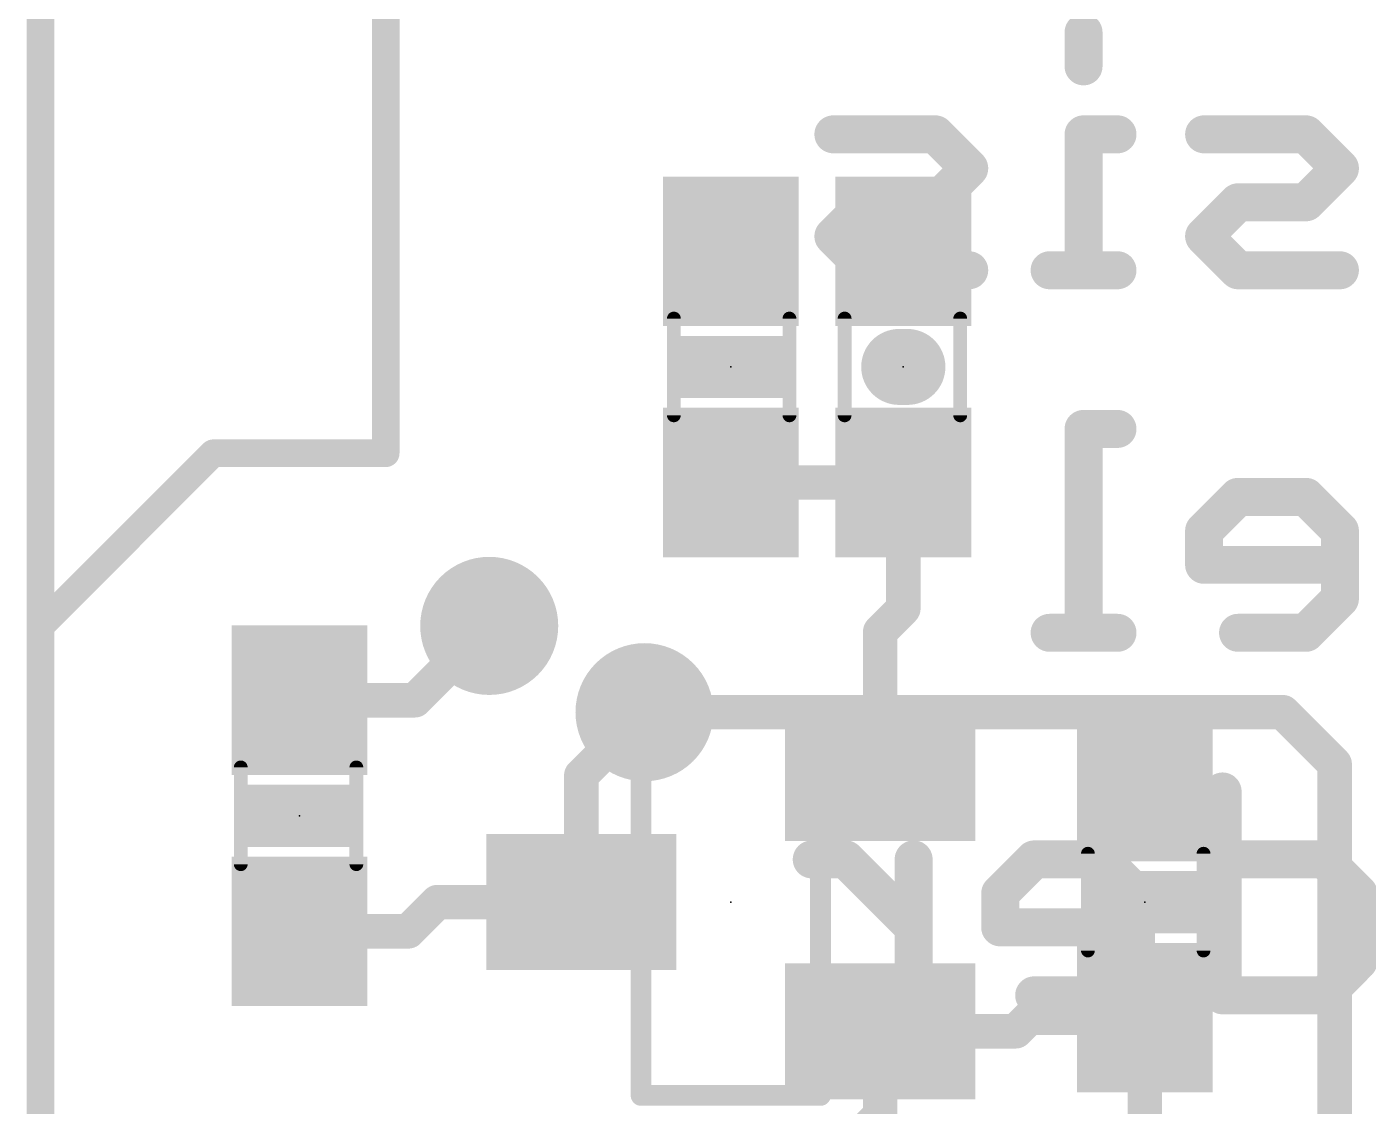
# Model space of a CAD drawing. Extents: x -57.1 to 21.7, y -10.2 to 39.5.
# Drawn here: x -0.1 to 9.77, y 21.87 to 29.81 of the extents above; entities that cross this region are included whole.
import ezdxf

# ---------------------------------------------------------------- set-up
doc = ezdxf.new("R2010")
doc.units = 0
for name, color, linetype in [('1', 12, 'CONTINUOUS'), ('16', 132, 'CONTINUOUS'), ('18', 110, 'CONTINUOUS'), ('20', 53, 'CONTINUOUS'), ('21', 53, 'CONTINUOUS'), ('22', 53, 'CONTINUOUS'), ('23', 53, 'CONTINUOUS'), ('51', 53, 'CONTINUOUS')]:
    doc.layers.add(name, color=color, linetype=linetype)

# ---------------------------------------------------------------- blocks, each defined once
blk = doc.blocks.new('RECT')
blk.add_solid([(-0.5, -0.5), (0.5, -0.5), (-0.5, 0.5), (0.5, 0.5)])
blk = doc.blocks.new('ROUNDV')
at = {"const_width": 0.5}
blk.add_lwpolyline([(0, -0.25, 1), (0, 0.25, 1), (0, -0.25)], format="xyb", dxfattribs=at)

msp = doc.modelspace()

# ---------------------------------------------------------------- linework, layer by layer
at = {"layer": '1'}
for points, const_width in [([(0, 0), (0, 39.37)], 0.2032), ([(5.08, 26.455), (6.35, 26.455)], 0.254), ([(6.35, 26.455), (6.35, 25.527)], 0.254), ([(6.2865, 25.4635), (6.223, 25.4)], 0.254), ([(6.35, 25.527), (6.2865, 25.4635)], 0.254), ([(2.755, 24.853), (3.302, 25.4)], 0.254), ([(6.18, 25.357), (6.223, 25.4)], 0.254), ([(6.18, 24.318), (6.18, 25.357)], 0.254), ([(1.905, 24.853), (2.755, 24.853)], 0.254), ([(3.98, 24.3), (4.445, 24.765)], 0.254), ([(3.98, 23.368), (3.98, 24.3)], 0.254), ([(2.706, 23.153), (2.921, 23.368)], 0.254), ([(2.921, 23.368), (3.98, 23.368)], 0.254), ([(1.905, 23.153), (2.706, 23.153)], 0.254), ([(7.178, 22.418), (7.278, 22.518)], 0.254), ([(8.128, 22.518), (7.278, 22.518)], 0.254), ([(8.128, 20.662), (8.128, 22.518)], 0.254), ([(6.18, 22.418), (7.178, 22.418)], 0.254), ([(6.18, 22.418), (6.18, 21.801)], 0.254), ([(6.18, 21.801), (6.096, 21.717)], 0.254)]:
    msp.add_lwpolyline(points, dxfattribs=dict(at, const_width=const_width))
at = {"layer": '1', "const_width": 0.127}
for points in [[(5.08, 26.5185, 1), (5.08, 26.3915)], [(6.4135, 26.455, 1), (6.2865, 26.455)], [(6.35, 26.3915, 1), (6.35, 26.5185)], [(6.3314, 25.4186, 1), (6.2416, 25.5084)], [(6.2865, 25.527, 1), (6.4135, 25.527)], [(6.3949, 25.4821, 1), (6.3051, 25.5719)], [(3.3469, 25.3551, 1), (3.2571, 25.4449)], [(6.2435, 25.357, 1), (6.1165, 25.357)], [(6.1781, 25.4449, 1), (6.2679, 25.3551)], [(6.2679, 25.3551, 1), (6.1781, 25.4449)], [(6.2416, 25.5084, 1), (6.3314, 25.4186)], [(6.1351, 25.4019, 1), (6.2249, 25.3121)], [(1.905, 24.9165, 1), (1.905, 24.7895)], [(2.755, 24.7895, 1), (2.755, 24.9165)], [(2.7101, 24.8979, 1), (2.7999, 24.8081)], [(4.4899, 24.7201, 1), (4.4001, 24.8099)], [(4.0435, 24.3, 1), (3.9165, 24.3)], [(3.9351, 24.3449, 1), (4.0249, 24.2551)], [(6.1165, 24.318, 1), (6.2435, 24.318)], [(2.921, 23.4315, 1), (2.921, 23.3045)], [(2.9659, 23.3231, 1), (2.8761, 23.4129)], [(3.9165, 23.368, 1), (4.0435, 23.368)], [(3.98, 23.3045, 1), (3.98, 23.4315)], [(1.905, 23.2165, 1), (1.905, 23.0895)], [(2.6611, 23.1979, 1), (2.7509, 23.1081)], [(2.706, 23.0895, 1), (2.706, 23.2165)], [(7.278, 22.5815, 1), (7.278, 22.4545)], [(7.3229, 22.4731, 1), (7.2331, 22.5629)], [(8.1915, 22.518, 1), (8.0645, 22.518)], [(8.128, 22.4545, 1), (8.128, 22.5815)], [(6.18, 22.4815, 1), (6.18, 22.3545)], [(6.2435, 22.418, 1), (6.1165, 22.418)], [(7.1331, 22.4629, 1), (7.2229, 22.3731)], [(7.178, 22.3545, 1), (7.178, 22.4815)], [(6.2249, 21.7561, 1), (6.1351, 21.8459)]]:
    msp.add_lwpolyline(points, format="xyb", dxfattribs=at)
at = {"layer": '16'}
for points, const_width in [([(0, 0), (0, 39.37)], 0.2032), ([(4.445, 24.765), (9.144, 24.765)], 0.254), ([(9.144, 24.765), (9.525, 24.384)], 0.254), ([(9.525, 24.384), (9.525, 12.7)], 0.254)]:
    msp.add_lwpolyline(points, dxfattribs=dict(at, const_width=const_width))
at = {"layer": '16', "const_width": 0.127}
for points in [[(4.445, 24.8285, 1), (4.445, 24.7015)], [(9.1889, 24.8099, 1), (9.0991, 24.7201)], [(9.144, 24.7015, 1), (9.144, 24.8285)], [(9.5885, 24.384, 1), (9.4615, 24.384)], [(9.4801, 24.3391, 1), (9.5699, 24.4289)]]:
    msp.add_lwpolyline(points, format="xyb", dxfattribs=at)
at = {"layer": '20', "const_width": 0.2032}
for points in [[(2.54, 26.67), (2.54, 39.37)], [(0, 25.4), (1.27, 26.67)], [(1.27, 26.67), (2.54, 26.67)], [(0, 0), (0, 25.4)]]:
    msp.add_lwpolyline(points, dxfattribs=at)
at = {"layer": '20', "const_width": 0.1016}
for points in [[(1.27, 26.7208, 1), (1.27, 26.6192)], [(1.3059, 26.6341, 1), (1.2341, 26.7059)], [(2.54, 26.6192, 1), (2.54, 26.7208)], [(2.4892, 26.67, 1), (2.5908, 26.67)], [(0.0508, 25.4, 1), (-0.0508, 25.4)], [(-0.0359, 25.4359, 1), (0.0359, 25.3641)]]:
    msp.add_lwpolyline(points, format="xyb", dxfattribs=at)
at = {"layer": '21'}
for points, const_width in [([(6.3195, 27.305), (6.3805, 27.305)], 0.5588), ([(4.4196, 24.7904), (5.7404, 24.7904)], 0.1524), ([(4.4196, 21.9456), (4.4196, 24.7904)], 0.1524), ([(5.7404, 24.7904), (5.7404, 21.9456)], 0.1524), ([(5.7404, 21.9456), (4.4196, 21.9456)], 0.1524)]:
    msp.add_lwpolyline(points, dxfattribs=dict(at, const_width=const_width))
for points, const_width in [([(6.3195, 27.4447, 1), (6.3195, 27.1653)], 0.2794), ([(6.3805, 27.1653, 1), (6.3805, 27.4447)], 0.2794), ([(4.4196, 24.8285, 1), (4.4196, 24.7523)], 0.0762), ([(4.4577, 24.7904, 1), (4.3815, 24.7904)], 0.0762), ([(5.7785, 24.7904, 1), (5.7023, 24.7904)], 0.0762), ([(5.7404, 24.7523, 1), (5.7404, 24.8285)], 0.0762), ([(4.4196, 21.9837, 1), (4.4196, 21.9075)], 0.0762), ([(5.7404, 21.9075, 1), (5.7404, 21.9837)], 0.0762), ([(4.3815, 21.9456, 1), (4.4577, 21.9456)], 0.0762), ([(5.7023, 21.9456, 1), (5.7785, 21.9456)], 0.0762)]:
    msp.add_lwpolyline(points, format="xyb", dxfattribs=dict(at, const_width=const_width))
at = {"layer": '22', "const_width": 0.2794}
for points in [[(7.6767, 29.7661), (7.6767, 29.5161)], [(6.5853, 29.0161), (5.8354, 29.0161)], [(6.8353, 28.7661), (6.5853, 29.0161)], [(7.9267, 29.0161), (7.6767, 29.0161)], [(7.6767, 29.0161), (7.6767, 28.0162)], [(9.3139, 29.0161), (8.564, 29.0161)], [(9.5639, 28.7661), (9.3139, 29.0161)], [(6.5853, 28.5162), (6.8353, 28.7661)], [(9.3139, 28.5162), (9.5639, 28.7661)], [(5.8354, 28.2662), (6.0853, 28.5162)], [(6.0853, 28.5162), (6.5853, 28.5162)], [(8.564, 28.2662), (8.8139, 28.5162)], [(8.8139, 28.5162), (9.3139, 28.5162)], [(6.0853, 28.0162), (5.8354, 28.2662)], [(8.8139, 28.0162), (8.564, 28.2662)], [(6.8353, 28.0162), (6.0853, 28.0162)], [(7.9267, 28.0162), (7.4268, 28.0162)], [(9.5639, 28.0162), (8.8139, 28.0162)], [(7.9267, 26.8491), (7.6767, 26.8491)], [(7.6767, 26.8491), (7.6767, 25.3492)], [(8.8139, 26.3491), (8.564, 26.0991)], [(9.3139, 26.3491), (8.8139, 26.3491)], [(9.5639, 26.0991), (9.3139, 26.3491)], [(8.564, 26.0991), (8.564, 25.8492)], [(9.5639, 25.5992), (9.5639, 26.0991)], [(8.564, 25.8492), (9.5639, 25.8492)], [(9.3139, 25.3492), (9.5639, 25.5992)], [(7.9267, 25.3492), (7.4268, 25.3492)], [(8.8139, 25.3492), (9.3139, 25.3492)], [(8.7004, 24.1821), (8.7004, 22.6822)], [(5.926, 23.6821), (5.676, 23.6821)], [(6.426, 23.1822), (5.926, 23.6821)], [(6.426, 22.6822), (6.426, 23.6821)], [(7.3132, 23.6821), (7.0632, 23.4321)], [(7.8132, 23.6821), (7.3132, 23.6821)], [(8.0631, 23.4321), (7.8132, 23.6821)], [(9.4503, 23.6821), (8.7004, 23.6821)], [(9.7003, 23.4321), (9.4503, 23.6821)], [(7.0632, 23.4321), (7.0632, 23.1822)], [(8.0631, 22.9322), (8.0631, 23.4321)], [(9.7003, 22.9322), (9.7003, 23.4321)], [(7.0632, 23.1822), (8.0631, 23.1822)], [(7.8132, 22.6822), (8.0631, 22.9322)], [(9.4503, 22.6822), (9.7003, 22.9322)], [(7.3132, 22.6822), (7.8132, 22.6822)], [(8.7004, 22.6822), (9.4503, 22.6822)]]:
    msp.add_lwpolyline(points, dxfattribs=at)
at = {"layer": '22', "const_width": 0.1397}
for points in [[(7.7466, 29.7661, 1), (7.6069, 29.7661)], [(7.6069, 29.5161, 1), (7.7466, 29.5161)], [(5.8354, 29.086, 1), (5.8354, 28.9463)], [(6.6347, 29.0655, 1), (6.5359, 28.9667)], [(6.5853, 28.9463, 1), (6.5853, 29.086)], [(7.6767, 29.086, 1), (7.6767, 28.9463)], [(7.7466, 29.0161, 1), (7.6069, 29.0161)], [(7.9267, 28.9463, 1), (7.9267, 29.086)], [(8.564, 29.086, 1), (8.564, 28.9463)], [(9.3633, 29.0655, 1), (9.2645, 28.9667)], [(9.3139, 28.9463, 1), (9.3139, 29.086)], [(6.8847, 28.7167, 1), (6.7859, 28.8155)], [(6.7859, 28.7167, 1), (6.8847, 28.8155)], [(9.6133, 28.7167, 1), (9.5145, 28.8155)], [(9.5145, 28.7167, 1), (9.6133, 28.8155)], [(6.0853, 28.586, 1), (6.0853, 28.4463)], [(6.1347, 28.4668, 1), (6.0359, 28.5656)], [(6.5359, 28.5656, 1), (6.6347, 28.4668)], [(6.5853, 28.4463, 1), (6.5853, 28.586)], [(8.8139, 28.586, 1), (8.8139, 28.4463)], [(8.8633, 28.4668, 1), (8.7645, 28.5656)], [(9.2645, 28.5656, 1), (9.3633, 28.4668)], [(9.3139, 28.4463, 1), (9.3139, 28.586)], [(5.8848, 28.3156, 1), (5.786, 28.2168)], [(5.786, 28.3156, 1), (5.8848, 28.2168)], [(8.6133, 28.3156, 1), (8.5146, 28.2168)], [(8.5146, 28.3156, 1), (8.6133, 28.2168)], [(6.0853, 28.0861, 1), (6.0853, 27.9464)], [(6.8353, 27.9464, 1), (6.8353, 28.0861)], [(7.4268, 28.0861, 1), (7.4268, 27.9464)], [(7.9267, 27.9464, 1), (7.9267, 28.0861)], [(8.8139, 28.0861, 1), (8.8139, 27.9464)], [(9.5639, 27.9464, 1), (9.5639, 28.0861)], [(6.0359, 27.9668, 1), (6.1347, 28.0656)], [(7.6069, 28.0162, 1), (7.7466, 28.0162)], [(8.7645, 27.9668, 1), (8.8633, 28.0656)], [(7.6767, 26.9189, 1), (7.6767, 26.7792)], [(7.7466, 26.8491, 1), (7.6069, 26.8491)], [(7.9267, 26.7792, 1), (7.9267, 26.9189)], [(8.8139, 26.419, 1), (8.8139, 26.2793)], [(8.8633, 26.2997, 1), (8.7645, 26.3985)], [(9.3633, 26.3985, 1), (9.2645, 26.2997)], [(9.3139, 26.2793, 1), (9.3139, 26.419)], [(8.6338, 26.0991, 1), (8.4941, 26.0991)], [(8.5146, 26.1485, 1), (8.6133, 26.0497)], [(9.6337, 26.0991, 1), (9.494, 26.0991)], [(9.5145, 26.0497, 1), (9.6133, 26.1485)], [(8.564, 25.919, 1), (8.564, 25.7793)], [(9.5639, 25.7793, 1), (9.5639, 25.919)], [(8.4941, 25.8492, 1), (8.6338, 25.8492)], [(9.6133, 25.5498, 1), (9.5145, 25.6486)], [(9.494, 25.5992, 1), (9.6337, 25.5992)], [(7.4268, 25.419, 1), (7.4268, 25.2794)], [(7.9267, 25.2794, 1), (7.9267, 25.419)], [(8.8139, 25.419, 1), (8.8139, 25.2794)], [(9.3139, 25.2794, 1), (9.3139, 25.419)], [(7.6069, 25.3492, 1), (7.7466, 25.3492)], [(9.2645, 25.3986, 1), (9.3633, 25.2998)], [(8.7702, 24.1821, 1), (8.6305, 24.1821)], [(5.676, 23.752, 1), (5.676, 23.6123)], [(5.9754, 23.7315, 1), (5.8766, 23.6327)], [(5.926, 23.6123, 1), (5.926, 23.752)], [(6.4958, 23.6821, 1), (6.3561, 23.6821)], [(7.3132, 23.752, 1), (7.3132, 23.6123)], [(7.3626, 23.6327, 1), (7.2638, 23.7315)], [(7.8626, 23.7315, 1), (7.7638, 23.6327)], [(7.8132, 23.6123, 1), (7.8132, 23.752)], [(8.7004, 23.752, 1), (8.7004, 23.6123)], [(9.4997, 23.7315, 1), (9.4009, 23.6327)], [(9.4503, 23.6123, 1), (9.4503, 23.752)], [(7.0138, 23.4815, 1), (7.1126, 23.3827)], [(7.1331, 23.4321, 1), (6.9934, 23.4321)], [(8.133, 23.4321, 1), (7.9933, 23.4321)], [(8.0138, 23.3827, 1), (8.1125, 23.4815)], [(9.7702, 23.4321, 1), (9.6304, 23.4321)], [(9.6509, 23.3827, 1), (9.7497, 23.4815)], [(6.3766, 23.1328, 1), (6.4754, 23.2316)], [(7.0632, 23.252, 1), (7.0632, 23.1123)], [(8.0631, 23.1123, 1), (8.0631, 23.252)], [(6.9934, 23.1822, 1), (7.1331, 23.1822)], [(8.1125, 22.8828, 1), (8.0138, 22.9816)], [(9.7497, 22.8828, 1), (9.6509, 22.9816)], [(7.9933, 22.9322, 1), (8.133, 22.9322)], [(9.6304, 22.9322, 1), (9.7702, 22.9322)], [(7.3132, 22.7521, 1), (7.3132, 22.6124)], [(7.8132, 22.6124, 1), (7.8132, 22.7521)], [(8.7004, 22.7521, 1), (8.7004, 22.6124)], [(9.4503, 22.6124, 1), (9.4503, 22.7521)], [(6.3561, 22.6822, 1), (6.4958, 22.6822)], [(7.7638, 22.7316, 1), (7.8626, 22.6328)], [(8.6305, 22.6822, 1), (8.7702, 22.6822)], [(9.4009, 22.7316, 1), (9.4997, 22.6328)]]:
    msp.add_lwpolyline(points, format="xyb", dxfattribs=at)
at = {"layer": '23'}
for p in [(5.08, 27.305), (6.35, 27.305), (1.905, 24.003), (5.08, 23.368), (8.128, 23.368)]:
    msp.add_point(p, dxfattribs=at)
at = {"layer": '51', "const_width": 0.1016}
for points in [[(4.661, 27.661), (4.661, 26.949)], [(5.512, 27.661), (5.512, 26.949)], [(5.918, 26.949), (5.918, 27.661)], [(6.769, 26.949), (6.769, 27.661)], [(1.473, 23.647), (1.473, 24.359)], [(2.324, 23.647), (2.324, 24.359)], [(7.709, 23.724), (7.709, 23.012)], [(8.56, 23.724), (8.56, 23.012)]]:
    msp.add_lwpolyline(points, dxfattribs=at)
at = {"layer": '51', "const_width": 0.0508}
for points in [[(4.6864, 27.661, 1), (4.6356, 27.661)], [(5.5374, 27.661, 1), (5.4866, 27.661)], [(5.9434, 27.661, 1), (5.8926, 27.661)], [(6.7944, 27.661, 1), (6.7436, 27.661)], [(4.6356, 26.949, 1), (4.6864, 26.949)], [(5.4866, 26.949, 1), (5.5374, 26.949)], [(5.8926, 26.949, 1), (5.9434, 26.949)], [(6.7436, 26.949, 1), (6.7944, 26.949)], [(1.4984, 24.359, 1), (1.4476, 24.359)], [(2.3494, 24.359, 1), (2.2986, 24.359)], [(7.7344, 23.724, 1), (7.6836, 23.724)], [(8.5854, 23.724, 1), (8.5346, 23.724)], [(1.4476, 23.647, 1), (1.4984, 23.647)], [(2.2986, 23.647, 1), (2.3494, 23.647)], [(7.6836, 23.012, 1), (7.7344, 23.012)], [(8.5346, 23.012, 1), (8.5854, 23.012)]]:
    msp.add_lwpolyline(points, format="xyb", dxfattribs=at)

# ---------------------------------------------------------------- block references
at = {"layer": '1', "xscale": 1.1}
for p, rotation in [((5.08, 28.155), 270), ((6.35, 28.155), 90), ((5.08, 26.455), 270), ((6.35, 26.455), 90), ((1.905, 24.853), 90), ((8.128, 24.218), 270), ((1.905, 23.153), 90), ((8.128, 22.518), 270)]:
    msp.add_blockref('RECT', p, dxfattribs=dict(at, rotation=rotation))
at = {"layer": '1', "yscale": 1.4, "rotation": 90}
for p in [(6.18, 24.318), (3.98, 23.368), (6.18, 22.418)]:
    msp.add_blockref('RECT', p, dxfattribs=at)
at = {"layer": '18', "xscale": 1.016, "yscale": 1.016}
for p in [(3.302, 25.4), (3.302, 25.4), (4.445, 24.765), (4.445, 24.765)]:
    msp.add_blockref('ROUNDV', p, dxfattribs=at)
at = {"layer": '21', "xscale": 0.4572, "yscale": 0.762}
for p, rotation in [((5.08, 27.305), 270), ((1.905, 24.003), 90), ((8.128, 23.368), 270)]:
    msp.add_blockref('RECT', p, dxfattribs=dict(at, rotation=rotation))
at = {"layer": '51'}
for p, xscale, yscale, rotation in [((5.0851, 27.8932), 0.5001, 0.95, 270), ((6.3449, 27.8853), 0.5001, 0.95, 90), ((5.0851, 26.7248), 0.5001, 0.95, 270), ((6.3449, 26.7169), 0.5001, 0.95, 90), ((1.8999, 24.5832), 0.5001, 0.95, 90), ((6.0833, 24.3078), 0.4572, 0.5842, 90), ((8.1331, 23.9562), 0.5001, 0.95, 270), ((1.8999, 23.4149), 0.5001, 0.95, 90), ((4.0767, 23.368), 0.4572, 0.5842, 90), ((8.1331, 22.7878), 0.5001, 0.95, 270), ((6.0833, 22.4282), 0.4572, 0.5842, 90)]:
    msp.add_blockref('RECT', p, dxfattribs=dict(at, xscale=xscale, yscale=yscale, rotation=rotation))

doc.saveas('drawing.dxf')
